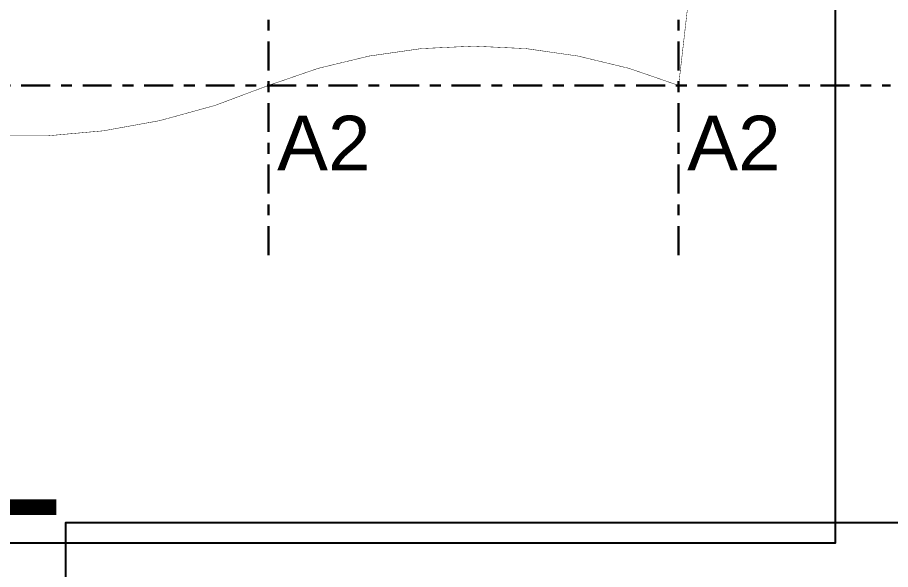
# Model space of a CAD drawing. Header units: millimetres. Extents: x 47511 to 319330, y -16764 to 12078.
# Drawn here: x 96656 to 98572, y -1171 to 40 of the extents above; entities that cross this region are included whole.
import ezdxf

# ---------------------------------------------------------------- set-up
doc = ezdxf.new("R2010")
doc.units = ezdxf.units.MM
for name, pattern in [('Center 1_4_', [13.49375, 6.35, -2.38125, 2.38125, -2.38125]), ('Dash - Tight', [4.5, 3, -1.5]), ('DASHDOT', [25.4, 12.7, -6.35, 0, -6.35])]:
    doc.linetypes.add(name, pattern=pattern)
doc.layers.add('0-CountArea', color=152, linetype='Continuous', plot=False, transparency=0.5)
for name, color, linetype, lineweight in [('E-LUM-CIRC', 5, 'Dash - Tight', 30), ('E-LUM-DIM', 7, 'Center 1_4_', 30), ('E-LUM-DL', 131, 'Continuous', 30), ('E-LUM-GFIT', 252, 'Continuous', 30), ('E-LUM-LED', 20, 'DASHDOT', 30)]:
    doc.layers.add(name, color=color, linetype=linetype, lineweight=lineweight)
doc.styles.add('Arial_1', font='arial.ttf', dxfattribs={"height": 120})

# ---------------------------------------------------------------- blocks, each defined once
blk = doc.blocks.new('A2')
at = {"layer": 'E-LUM-DL', "lineweight": 30}
for p, q in [((1.5, 0), (-1.5, 0)), ((0, 1.5), (0, -1.5))]:
    blk.add_line(p, q, dxfattribs=at)
blk.add_circle((0, 0), 0.869, dxfattribs=at)
at = {"layer": 'E-LUM-GFIT', "lineweight": 0}
blk.add_circle((0, 0), 0.869, dxfattribs=at)

msp = doc.modelspace()

# ---------------------------------------------------------------- linework, layer by layer
at = {"layer": '0-CountArea', "ltscale": 10}
for points in [[(91535.7, 7082.4), (98450.3, 7082.4), (98450.3, -1113.5), (91535.7, -1113.5)], [(96851.6, -6785.7), (96851.6, -7867), (100604, -7867), (100604, -1069.1), (96761.3, -1069.1), (96761.3, -3909.5), (98650.2, -3909.5), (98650.2, -6785.5)]]:
    msp.add_lwpolyline(points, close=True, dxfattribs=at)
at = {"layer": 'E-LUM-CIRC', "ltscale": 25, "const_width": 1}
for points in [[(93406.8, -109.3, -0.305941), (94306.8, -109.3, 0.248861), (95206.8, -109.3, -0.317203), (96106.8, -109.3, 0.203902), (97206.8, -109.3, -0.191545), (98106.8, -109.3, 0.117955), (97297.5, 10879.1)], [(96872.4, -1342.9, 0.185151), (102244.5, -566.7)]]:
    msp.add_lwpolyline(points, format="xyb", dxfattribs=at)
at = {"layer": 'E-LUM-DIM', "ltscale": 10}
for p, q in [((97206.8, -481.3), (97206.8, 168.7)), ((98106.8, -481.3), (98106.8, 168.7)), ((92885.8, -109.3), (98571.8, -109.3))]:
    msp.add_line(p, q, dxfattribs=at)
at = {"layer": 'E-LUM-LED', "color": 3, "ltscale": 10, "const_width": 35}
msp.add_lwpolyline([(94764.4, -1034.4), (96740.8, -1034.4)], dxfattribs=at)

# ---------------------------------------------------------------- block references
at = {"layer": 'E-LUM-DL'}
for p in [(97206.8, -109.3), (98106.8, -109.3)]:
    msp.add_blockref('A2', p, dxfattribs=at)

# ---------------------------------------------------------------- texts
at = {"layer": 'E-LUM-DL', "color": 7, "lineweight": 0, "char_height": 120, "attachment_point": 1, "style": 'Arial_1'}
for insert in [(97225.5, -175.9), (98125.5, -175.9)]:
    msp.add_mtext_dynamic_manual_height_columns('A2', width=41.122, gutter_width=597.4, heights=[0], dxfattribs=dict(at, insert=insert))

doc.saveas('drawing.dxf')
